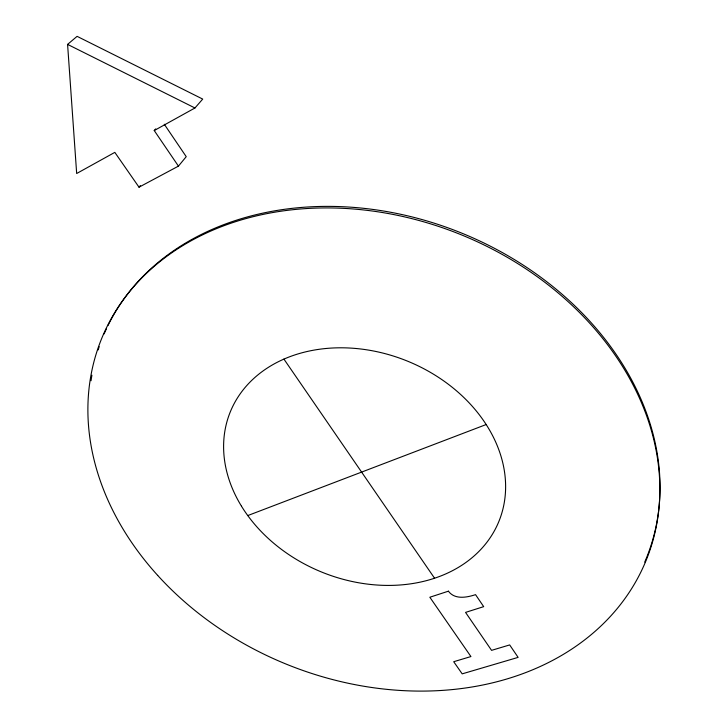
<?xml version="1.0" encoding="UTF-8"?>
<svg xmlns="http://www.w3.org/2000/svg" width="727" height="727" viewBox="0 0 727 727"><rect width="100%" height="100%" fill="white"/><g stroke="black" fill="none" stroke-linecap="round" stroke-linejoin="round"><path stroke-width="1.09" d="M178.442 166.129L154.233 130.542L194.945 107.987L202.715 99.081L77.089 36.35L67.584 44.392L76.671 173.508L114.821 152.37L139.011 187.193L178.442 166.129L186.23 156.668L164.293 124.253M139.011 187.193L140.375 185.594M154.233 130.542L155.714 128.897M247.771 515.57L486.136 424.55M67.584 44.392L194.945 107.987M283.912 359.083L434.573 578.238M91.039 380.73A293.399 231.604 22.1 0 1 91.911 375.205M98.136 349.932A293.399 231.604 22.1 0 1 99.217 346.679M104.143 333.902A293.399 231.604 22.1 0 1 106.469 328.704M107.941 325.623A293.399 231.604 22.1 0 1 471.632 237.311A293.399 231.604 22.1 0 1 644.722 562.107M448.414 591.178L429.839 597.24L470.923 656.554L453.703 661.715L462.19 673.856L518.124 657.381L509.672 644.931L491.561 650.356L465.553 612.398L483.691 606.654L475.549 594.65C466.789 597.521 454.766 599.857 448.414 591.178M241.473 506.183A145.036 113.857 22.2 0 0 485.663 543.86A145.036 113.857 22.2 0 0 366.626 349.796A145.036 113.857 22.2 0 0 241.473 506.183M157.677 575.393A293.962 231.822 22.1 0 0 644.049 565.261A293.962 231.822 22.1 0 0 319.816 207.995A293.962 231.822 22.1 0 0 157.677 575.393"/></g></svg>
